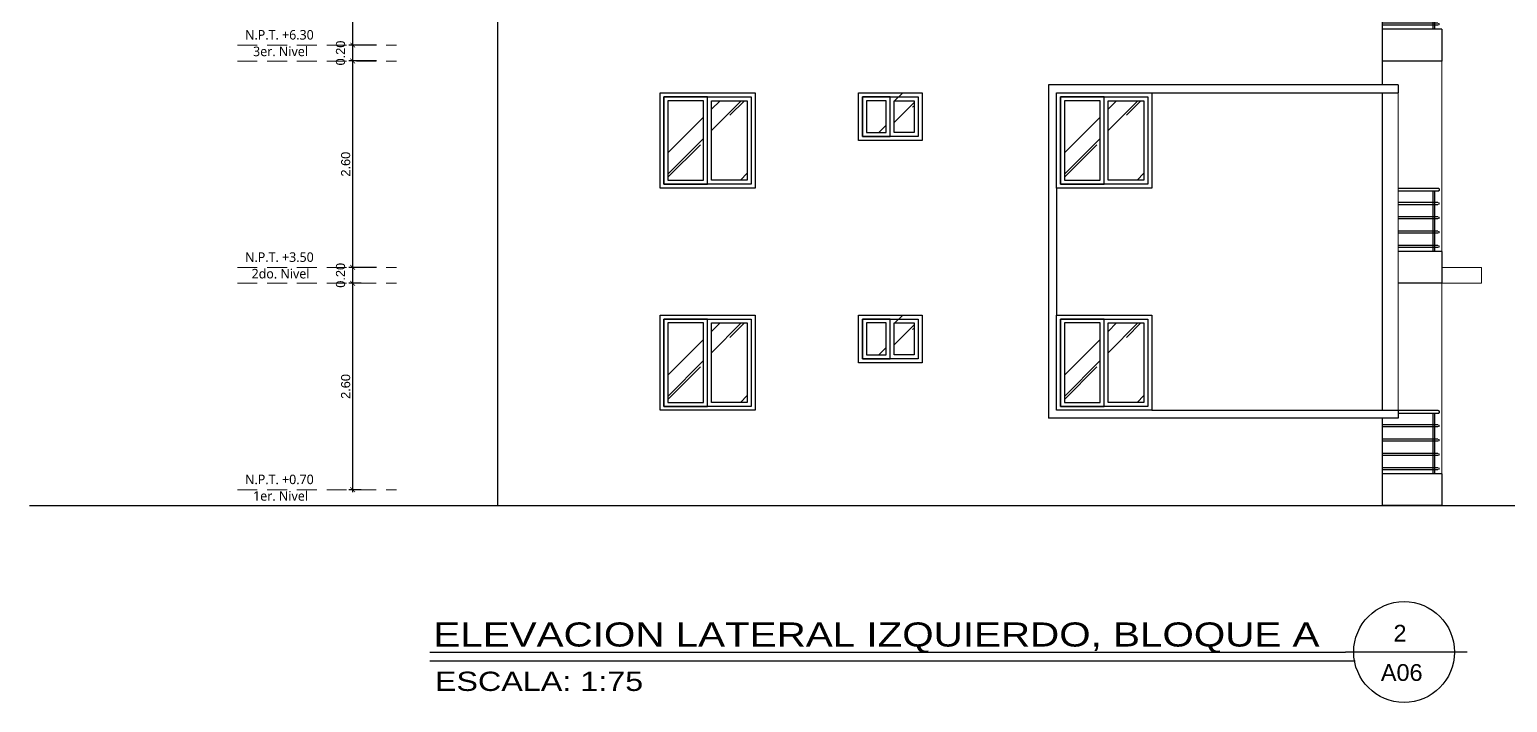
# Model space of a CAD drawing. Header units: feet. Extents: x -417 to 46, y -646 to -218.
# Drawn here: x -79.96 to -61.33, y -341.93 to -333.46 of the extents above; entities that cross this region are included whole.
import ezdxf
from ezdxf.enums import TextEntityAlignment as Align

# ---------------------------------------------------------------- set-up
doc = ezdxf.new("R2010")
doc.units = ezdxf.units.FT
doc.header["$MEASUREMENT"] = 0
doc.linetypes.add('HIDDEN', pattern=[0.375, 0.25, -0.125])
for name, color, linetype, lineweight in [('arq-pisos', 251, 'Continuous', 5), ('DIM-COTAS', 1, 'Continuous', 5), ('FURN', 2, 'Continuous', 30), ('Piso', 8, 'Continuous', 9), ('TXT', 2, 'Continuous', 9), ('VUELOS', 8, 'HIDDEN', 0)]:
    doc.layers.add(name, color=color, linetype=linetype, lineweight=lineweight)
for name, color, linetype in [('DIM', 10, 'Continuous'), ('MURO', 4, 'Continuous'), ('MVERDE', 3, 'Continuous'), ('PERT-VENT', 2, 'Continuous'), ('textos', 7, 'Continuous'), ('TEXXT', 8, 'Continuous')]:
    doc.layers.add(name, color=color, linetype=linetype)
doc.styles.add('ads', font='trebuc.ttf', dxfattribs={"height": 0.14})
doc.styles.add('DAMIAN', font='arial.ttf', dxfattribs={"height": 0.12})
doc.styles.get("Standard").update_dxf_attribs({"font": 'arial.ttf', "height": 0.115})
doc.dimstyles.new('KEILY', dxfattribs={"dimtxt": 0.115, "dimasz": 0.06, "dimexe": 0.05, "dimexo": 0.2, "dimgap": 0.03, "dimtad": 1, "dimzin": 1, "dimdsep": 46, "dimtxsty": 'Standard', "dimblk": 'ARCHTICK', "dimcen": 2.5, "dimdle": 0.03, "dimclrd": 256, "dimclre": 256, "dimclrt": 7, "dimadec": 0, "dimazin": 0, "dimtfac": 1, "dimtmove": 2, "dimatfit": 3, "dimfxl": 0.2, "dimfxlon": 1, "dimtolj": 1, "dimtzin": 1, "dimarcsym": 0})
pattern_1 = [(45, (118.5635, 28.5624), (0.5939697, 1.5839192), [10.5, -1.4, 3.5, -0.7]), (45, (118.9743, 29.4682), (-1.1532912, 0.1633417), [2.1, -0.231, 4.2, -0.525]), (45, (118.39024, 29.2306), (2.2422356, 2.90550176), [5.6, -0.98, 2.8, -0.7])]
pattern_2 = [(45, (118.5635, 31.3624), (0.5939697, 1.5839192), [10.5, -1.4, 3.5, -0.7]), (45, (118.9743, 32.2682), (-1.1532912, 0.1633417), [2.1, -0.231, 4.2, -0.525]), (45, (118.39024, 32.0306), (2.2422356, 2.90550176), [5.6, -0.98, 2.8, -0.7])]
pattern_3 = [(45, (113.567, 28.5624), (0.5939697, 1.5839192), [10.5, -1.4, 3.5, -0.7]), (45, (113.9779, 29.4682), (-1.1532912, 0.1633417), [2.1, -0.231, 4.2, -0.525]), (45, (113.3938, 29.2306), (2.2422356, 2.90550176), [5.6, -0.98, 2.8, -0.7])]
pattern_4 = [(45, (113.567, 31.3624), (0.5939697, 1.5839192), [10.5, -1.4, 3.5, -0.7]), (45, (113.9779, 32.2682), (-1.1532912, 0.1633417), [2.1, -0.231, 4.2, -0.525]), (45, (113.3938, 32.0306), (2.2422356, 2.90550176), [5.6, -0.98, 2.8, -0.7])]

# ---------------------------------------------------------------- blocks, each defined once
blk = doc.blocks.new('A$C6610092E')
at = {"layer": 'FURN', "color": 8}
for p, q in [((0, 1.2), (0.5, 1.2)), ((0.5, 1.16), (0, 1.16)), ((0.437, 1.16), (0.437, 0.4)), ((0.462, 0.4), (0.462, 1.16)), ((0.5, 1.16), (0.487, 1.16)), ((0.5, 1.16), (0.487, 1.16)), ((0.512, 1.16), (0.5, 1.16)), ((0.512, 1.16), (0.5, 1.16)), ((0, 1.02), (0.5, 1.02)), ((0.5, 0.99), (0, 0.99)), ((0, 0.84), (0.5, 0.84)), ((0.5, 0.81), (0, 0.81)), ((0, 0.66), (0.5, 0.66)), ((0.5, 0.63), (0, 0.63)), ((0, 0.48), (0.5, 0.48)), ((0.5, 0.45), (0, 0.45))]:
    blk.add_line(p, q, dxfattribs=at)
at = {"layer": 'FURN', "color": 7}
for p, q in [((0.55, 0.4), (0, 0.4)), ((0.55, 0.4), (0.55, 0)), ((0.55, 0), (0, 0))]:
    blk.add_line(p, q, dxfattribs=at)
at = {"layer": 'FURN', "color": 8}
for points, knots in [([(0.5, 1.2), (0.5, 1.2), (0.501, 1.2), (0.503, 1.2), (0.504, 1.2), (0.505, 1.199), (0.506, 1.199), (0.508, 1.198), (0.509, 1.198), (0.51, 1.197), (0.511, 1.197), (0.513, 1.196), (0.514, 1.194), (0.515, 1.193), (0.516, 1.192), (0.517, 1.19), (0.519, 1.188), (0.52, 1.184), (0.52, 1.182), (0.52, 1.18)], [0.5, 0.5, 0.5, 0.5, 0.5208333, 0.5416667, 0.5625, 0.5833333, 0.6041667, 0.625, 0.6458333, 0.6666667, 0.6875, 0.7083333, 0.75, 0.7708333, 0.7916667, 0.8333333, 0.875, 0.9166667, 1, 1, 1, 1]), ([(0.52, 1.18), (0.52, 1.178), (0.52, 1.176), (0.519, 1.172), (0.517, 1.17), (0.516, 1.168), (0.515, 1.167), (0.514, 1.166), (0.512, 1.164), (0.51, 1.163), (0.509, 1.162), (0.508, 1.162), (0.506, 1.161), (0.505, 1.161), (0.504, 1.16), (0.503, 1.16), (0.501, 1.16), (0.5, 1.16), (0.5, 1.16)], [0, 0, 0, 0, 0.0833333, 0.125, 0.1666667, 0.2083333, 0.2291667, 0.25, 0.2916667, 0.3333333, 0.3541667, 0.375, 0.3958333, 0.4166667, 0.4375, 0.4583333, 0.4791667, 0.5, 0.5, 0.5, 0.5]), ([(0.509, 1.017), (0.509, 1.017), (0.509, 1.017), (0.51, 1.016), (0.511, 1.015), (0.512, 1.014), (0.513, 1.013), (0.514, 1.011), (0.515, 1.008), (0.515, 1.006), (0.515, 1.005)], [0.6945014, 0.6945014, 0.6945014, 0.6945014, 0.7083333, 0.75, 0.7708333, 0.7916667, 0.8333333, 0.875, 0.9166667, 1, 1, 1, 1]), ([(0.515, 1.005), (0.515, 1.004), (0.515, 1.002), (0.514, 0.999), (0.513, 0.997), (0.512, 0.996), (0.511, 0.995), (0.51, 0.994), (0.509, 0.993), (0.509, 0.993), (0.509, 0.993)], [0, 0, 0, 0, 0.0833333, 0.125, 0.1666667, 0.2083333, 0.2291667, 0.25, 0.2916667, 0.3054986, 0.3054986, 0.3054986, 0.3054986]), ([(0.509, 0.837), (0.509, 0.837), (0.509, 0.837), (0.51, 0.836), (0.511, 0.835), (0.512, 0.834), (0.513, 0.833), (0.514, 0.831), (0.515, 0.828), (0.515, 0.826), (0.515, 0.825)], [0.6945014, 0.6945014, 0.6945014, 0.6945014, 0.7083333, 0.75, 0.7708333, 0.7916667, 0.8333333, 0.875, 0.9166667, 1, 1, 1, 1]), ([(0.515, 0.825), (0.515, 0.824), (0.515, 0.822), (0.514, 0.819), (0.513, 0.817), (0.512, 0.816), (0.511, 0.815), (0.51, 0.814), (0.509, 0.813), (0.509, 0.813), (0.509, 0.813)], [0, 0, 0, 0, 0.0833333, 0.125, 0.1666667, 0.2083333, 0.2291667, 0.25, 0.2916667, 0.3054986, 0.3054986, 0.3054986, 0.3054986]), ([(0.509, 0.657), (0.509, 0.657), (0.509, 0.657), (0.51, 0.656), (0.511, 0.655), (0.512, 0.654), (0.513, 0.653), (0.514, 0.651), (0.515, 0.648), (0.515, 0.646), (0.515, 0.645)], [0.6945014, 0.6945014, 0.6945014, 0.6945014, 0.7083333, 0.75, 0.7708333, 0.7916667, 0.8333333, 0.875, 0.9166667, 1, 1, 1, 1]), ([(0.515, 0.645), (0.515, 0.644), (0.515, 0.642), (0.514, 0.639), (0.513, 0.637), (0.512, 0.636), (0.511, 0.635), (0.51, 0.634), (0.509, 0.633), (0.509, 0.633), (0.509, 0.633)], [0, 0, 0, 0, 0.0833333, 0.125, 0.1666667, 0.2083333, 0.2291667, 0.25, 0.2916667, 0.3054986, 0.3054986, 0.3054986, 0.3054986]), ([(0.509, 0.477), (0.509, 0.477), (0.509, 0.477), (0.51, 0.476), (0.511, 0.475), (0.512, 0.474), (0.513, 0.473), (0.514, 0.471), (0.515, 0.468), (0.515, 0.466), (0.515, 0.465)], [0.6945014, 0.6945014, 0.6945014, 0.6945014, 0.7083333, 0.75, 0.7708333, 0.7916667, 0.8333333, 0.875, 0.9166667, 1, 1, 1, 1]), ([(0.515, 0.465), (0.515, 0.464), (0.515, 0.462), (0.514, 0.459), (0.513, 0.457), (0.512, 0.456), (0.511, 0.455), (0.51, 0.454), (0.509, 0.453), (0.509, 0.453), (0.509, 0.453)], [0, 0, 0, 0, 0.0833333, 0.125, 0.1666667, 0.2083333, 0.2291667, 0.25, 0.2916667, 0.3054986, 0.3054986, 0.3054986, 0.3054986])]:
    blk.add_open_spline(points, degree=3, knots=knots, dxfattribs=at)
blk = doc.blocks.new('A$C6C0D2991')
at = {"layer": 'FURN', "color": 8}
for p, q in [((0.2, 1.2), (0.7, 1.2)), ((0.7, 1.16), (0.2, 1.16)), ((0.637, 1.16), (0.637, 0.4)), ((0.662, 0.4), (0.662, 1.16)), ((0.7, 1.16), (0.687, 1.16)), ((0.7, 1.16), (0.687, 1.16)), ((0.712, 1.16), (0.7, 1.16)), ((0.712, 1.16), (0.7, 1.16)), ((0, 1.02), (0.7, 1.02)), ((0.7, 0.99), (0, 0.99)), ((0, 0.84), (0.7, 0.84)), ((0.7, 0.81), (0, 0.81)), ((0, 0.66), (0.7, 0.66)), ((0.7, 0.63), (0, 0.63)), ((0, 0.48), (0.7, 0.48)), ((0.7, 0.45), (0, 0.45))]:
    blk.add_line(p, q, dxfattribs=at)
at = {"layer": 'FURN', "color": 7}
for p, q in [((0.75, 0.4), (0, 0.4)), ((0.75, 0.4), (0.75, 0)), ((0.75, 0), (0, 0))]:
    blk.add_line(p, q, dxfattribs=at)
at = {"layer": 'FURN', "color": 8}
for points, knots in [([(0.7, 1.2), (0.7, 1.2), (0.701, 1.2), (0.703, 1.2), (0.704, 1.2), (0.705, 1.199), (0.706, 1.199), (0.708, 1.198), (0.709, 1.198), (0.71, 1.197), (0.711, 1.197), (0.713, 1.196), (0.714, 1.194), (0.715, 1.193), (0.716, 1.192), (0.717, 1.19), (0.719, 1.188), (0.72, 1.184), (0.72, 1.182), (0.72, 1.18)], [0.5, 0.5, 0.5, 0.5, 0.5208333, 0.5416667, 0.5625, 0.5833333, 0.6041667, 0.625, 0.6458333, 0.6666667, 0.6875, 0.7083333, 0.75, 0.7708333, 0.7916667, 0.8333333, 0.875, 0.9166667, 1, 1, 1, 1]), ([(0.72, 1.18), (0.72, 1.178), (0.72, 1.176), (0.719, 1.172), (0.717, 1.17), (0.716, 1.168), (0.715, 1.167), (0.714, 1.166), (0.712, 1.164), (0.71, 1.163), (0.709, 1.162), (0.708, 1.162), (0.706, 1.161), (0.705, 1.161), (0.704, 1.16), (0.703, 1.16), (0.701, 1.16), (0.7, 1.16), (0.7, 1.16)], [0, 0, 0, 0, 0.0833333, 0.125, 0.1666667, 0.2083333, 0.2291667, 0.25, 0.2916667, 0.3333333, 0.3541667, 0.375, 0.3958333, 0.4166667, 0.4375, 0.4583333, 0.4791667, 0.5, 0.5, 0.5, 0.5]), ([(0.709, 1.017), (0.709, 1.017), (0.709, 1.017), (0.71, 1.016), (0.711, 1.015), (0.712, 1.014), (0.713, 1.013), (0.714, 1.011), (0.715, 1.008), (0.715, 1.006), (0.715, 1.005)], [0.6945014, 0.6945014, 0.6945014, 0.6945014, 0.7083333, 0.75, 0.7708333, 0.7916667, 0.8333333, 0.875, 0.9166667, 1, 1, 1, 1]), ([(0.715, 1.005), (0.715, 1.004), (0.715, 1.002), (0.714, 0.999), (0.713, 0.997), (0.712, 0.996), (0.711, 0.995), (0.71, 0.994), (0.709, 0.993), (0.709, 0.993), (0.709, 0.993)], [0, 0, 0, 0, 0.0833333, 0.125, 0.1666667, 0.2083333, 0.2291667, 0.25, 0.2916667, 0.3054986, 0.3054986, 0.3054986, 0.3054986]), ([(0.709, 0.837), (0.709, 0.837), (0.709, 0.837), (0.71, 0.836), (0.711, 0.835), (0.712, 0.834), (0.713, 0.833), (0.714, 0.831), (0.715, 0.828), (0.715, 0.826), (0.715, 0.825)], [0.6945014, 0.6945014, 0.6945014, 0.6945014, 0.7083333, 0.75, 0.7708333, 0.7916667, 0.8333333, 0.875, 0.9166667, 1, 1, 1, 1]), ([(0.715, 0.825), (0.715, 0.824), (0.715, 0.822), (0.714, 0.819), (0.713, 0.817), (0.712, 0.816), (0.711, 0.815), (0.71, 0.814), (0.709, 0.813), (0.709, 0.813), (0.709, 0.813)], [0, 0, 0, 0, 0.0833333, 0.125, 0.1666667, 0.2083333, 0.2291667, 0.25, 0.2916667, 0.3054986, 0.3054986, 0.3054986, 0.3054986]), ([(0.709, 0.657), (0.709, 0.657), (0.709, 0.657), (0.71, 0.656), (0.711, 0.655), (0.712, 0.654), (0.713, 0.653), (0.714, 0.651), (0.715, 0.648), (0.715, 0.646), (0.715, 0.645)], [0.6945014, 0.6945014, 0.6945014, 0.6945014, 0.7083333, 0.75, 0.7708333, 0.7916667, 0.8333333, 0.875, 0.9166667, 1, 1, 1, 1]), ([(0.715, 0.645), (0.715, 0.644), (0.715, 0.642), (0.714, 0.639), (0.713, 0.637), (0.712, 0.636), (0.711, 0.635), (0.71, 0.634), (0.709, 0.633), (0.709, 0.633), (0.709, 0.633)], [0, 0, 0, 0, 0.0833333, 0.125, 0.1666667, 0.2083333, 0.2291667, 0.25, 0.2916667, 0.3054986, 0.3054986, 0.3054986, 0.3054986]), ([(0.709, 0.477), (0.709, 0.477), (0.709, 0.477), (0.71, 0.476), (0.711, 0.475), (0.712, 0.474), (0.713, 0.473), (0.714, 0.471), (0.715, 0.468), (0.715, 0.466), (0.715, 0.465)], [0.6945014, 0.6945014, 0.6945014, 0.6945014, 0.7083333, 0.75, 0.7708333, 0.7916667, 0.8333333, 0.875, 0.9166667, 1, 1, 1, 1]), ([(0.715, 0.465), (0.715, 0.464), (0.715, 0.462), (0.714, 0.459), (0.713, 0.457), (0.712, 0.456), (0.711, 0.455), (0.71, 0.454), (0.709, 0.453), (0.709, 0.453), (0.709, 0.453)], [0, 0, 0, 0, 0.0833333, 0.125, 0.1666667, 0.2083333, 0.2291667, 0.25, 0.2916667, 0.3054986, 0.3054986, 0.3054986, 0.3054986])]:
    blk.add_open_spline(points, degree=3, knots=knots, dxfattribs=at)
blk = doc.blocks.new('A$C4D2820DB')
at = {"layer": 'FURN', "color": 8}
for p, q in [((0.2, 1.2), (0.7, 1.2)), ((0.7, 1.16), (0.2, 1.16)), ((0.637, 1.16), (0.637, 0.4)), ((0.662, 0.4), (0.662, 1.16)), ((0.7, 1.16), (0.687, 1.16)), ((0.7, 1.16), (0.687, 1.16)), ((0.712, 1.16), (0.7, 1.16)), ((0.712, 1.16), (0.7, 1.16)), ((0, 1.02), (0.7, 1.02)), ((0.7, 0.99), (0, 0.99)), ((0, 0.84), (0.7, 0.84)), ((0.7, 0.81), (0, 0.81)), ((0, 0.66), (0.7, 0.66)), ((0.7, 0.63), (0, 0.63)), ((0, 0.48), (0.7, 0.48)), ((0.7, 0.45), (0, 0.45))]:
    blk.add_line(p, q, dxfattribs=at)
at = {"layer": 'FURN', "color": 7}
for p, q in [((0.75, 0.4), (0, 0.4)), ((0.75, 0.4), (0.75, 0)), ((0.75, 0), (0, 0))]:
    blk.add_line(p, q, dxfattribs=at)
at = {"layer": 'FURN', "color": 8}
for points, knots in [([(0.7, 1.2), (0.7, 1.2), (0.701, 1.2), (0.703, 1.2), (0.704, 1.2), (0.705, 1.199), (0.706, 1.199), (0.708, 1.198), (0.709, 1.198), (0.71, 1.197), (0.711, 1.197), (0.713, 1.196), (0.714, 1.194), (0.715, 1.193), (0.716, 1.192), (0.717, 1.19), (0.719, 1.188), (0.72, 1.184), (0.72, 1.182), (0.72, 1.18)], [0.5, 0.5, 0.5, 0.5, 0.5208333, 0.5416667, 0.5625, 0.5833333, 0.6041667, 0.625, 0.6458333, 0.6666667, 0.6875, 0.7083333, 0.75, 0.7708333, 0.7916667, 0.8333333, 0.875, 0.9166667, 1, 1, 1, 1]), ([(0.72, 1.18), (0.72, 1.178), (0.72, 1.176), (0.719, 1.172), (0.717, 1.17), (0.716, 1.168), (0.715, 1.167), (0.714, 1.166), (0.712, 1.164), (0.71, 1.163), (0.709, 1.162), (0.708, 1.162), (0.706, 1.161), (0.705, 1.161), (0.704, 1.16), (0.703, 1.16), (0.701, 1.16), (0.7, 1.16), (0.7, 1.16)], [0, 0, 0, 0, 0.0833333, 0.125, 0.1666667, 0.2083333, 0.2291667, 0.25, 0.2916667, 0.3333333, 0.3541667, 0.375, 0.3958333, 0.4166667, 0.4375, 0.4583333, 0.4791667, 0.5, 0.5, 0.5, 0.5]), ([(0.709, 1.017), (0.709, 1.017), (0.709, 1.017), (0.71, 1.016), (0.711, 1.015), (0.712, 1.014), (0.713, 1.013), (0.714, 1.011), (0.715, 1.008), (0.715, 1.006), (0.715, 1.005)], [0.6945014, 0.6945014, 0.6945014, 0.6945014, 0.7083333, 0.75, 0.7708333, 0.7916667, 0.8333333, 0.875, 0.9166667, 1, 1, 1, 1]), ([(0.715, 1.005), (0.715, 1.004), (0.715, 1.002), (0.714, 0.999), (0.713, 0.997), (0.712, 0.996), (0.711, 0.995), (0.71, 0.994), (0.709, 0.993), (0.709, 0.993), (0.709, 0.993)], [0, 0, 0, 0, 0.0833333, 0.125, 0.1666667, 0.2083333, 0.2291667, 0.25, 0.2916667, 0.3054986, 0.3054986, 0.3054986, 0.3054986]), ([(0.709, 0.837), (0.709, 0.837), (0.709, 0.837), (0.71, 0.836), (0.711, 0.835), (0.712, 0.834), (0.713, 0.833), (0.714, 0.831), (0.715, 0.828), (0.715, 0.826), (0.715, 0.825)], [0.6945014, 0.6945014, 0.6945014, 0.6945014, 0.7083333, 0.75, 0.7708333, 0.7916667, 0.8333333, 0.875, 0.9166667, 1, 1, 1, 1]), ([(0.715, 0.825), (0.715, 0.824), (0.715, 0.822), (0.714, 0.819), (0.713, 0.817), (0.712, 0.816), (0.711, 0.815), (0.71, 0.814), (0.709, 0.813), (0.709, 0.813), (0.709, 0.813)], [0, 0, 0, 0, 0.0833333, 0.125, 0.1666667, 0.2083333, 0.2291667, 0.25, 0.2916667, 0.3054986, 0.3054986, 0.3054986, 0.3054986]), ([(0.709, 0.657), (0.709, 0.657), (0.709, 0.657), (0.71, 0.656), (0.711, 0.655), (0.712, 0.654), (0.713, 0.653), (0.714, 0.651), (0.715, 0.648), (0.715, 0.646), (0.715, 0.645)], [0.6945014, 0.6945014, 0.6945014, 0.6945014, 0.7083333, 0.75, 0.7708333, 0.7916667, 0.8333333, 0.875, 0.9166667, 1, 1, 1, 1]), ([(0.715, 0.645), (0.715, 0.644), (0.715, 0.642), (0.714, 0.639), (0.713, 0.637), (0.712, 0.636), (0.711, 0.635), (0.71, 0.634), (0.709, 0.633), (0.709, 0.633), (0.709, 0.633)], [0, 0, 0, 0, 0.0833333, 0.125, 0.1666667, 0.2083333, 0.2291667, 0.25, 0.2916667, 0.3054986, 0.3054986, 0.3054986, 0.3054986]), ([(0.709, 0.477), (0.709, 0.477), (0.709, 0.477), (0.71, 0.476), (0.711, 0.475), (0.712, 0.474), (0.713, 0.473), (0.714, 0.471), (0.715, 0.468), (0.715, 0.466), (0.715, 0.465)], [0.6945014, 0.6945014, 0.6945014, 0.6945014, 0.7083333, 0.75, 0.7708333, 0.7916667, 0.8333333, 0.875, 0.9166667, 1, 1, 1, 1]), ([(0.715, 0.465), (0.715, 0.464), (0.715, 0.462), (0.714, 0.459), (0.713, 0.457), (0.712, 0.456), (0.711, 0.455), (0.71, 0.454), (0.709, 0.453), (0.709, 0.453), (0.709, 0.453)], [0, 0, 0, 0, 0.0833333, 0.125, 0.1666667, 0.2083333, 0.2291667, 0.25, 0.2916667, 0.3054986, 0.3054986, 0.3054986, 0.3054986])]:
    blk.add_open_spline(points, degree=3, knots=knots, dxfattribs=at)
blk = doc.blocks.new('_ArchTick')
at = {"layer": 'DIM-COTAS', "color": 0, "const_width": 0.15}
blk.add_lwpolyline([(-0.5, -0.5), (0.5, 0.5)], dxfattribs=at)
blk = doc.blocks.new('*D2516')
at = {"layer": 'Defpoints', "color": 0, "transparency": 16777216}
for p in [(-75.885, -336.653), (-75.58, -336.653), (-75.58, -339.253)]:
    blk.add_point(p, dxfattribs=at)
at = {"layer": 'DIM', "lineweight": -2, "transparency": 16777216}
for p, q in [((-75.78, -336.653), (-75.935, -336.653)), ((-75.885, -339.283), (-75.885, -336.623)), ((-75.78, -339.253), (-75.935, -339.253))]:
    blk.add_line(p, q, dxfattribs=at)
at = {"layer": 'DIM', "lineweight": -2, "transparency": 16777216, "xscale": 0.06, "yscale": 0.06, "zscale": 0.06}
for p, rotation in [((-75.885, -336.653), 90), ((-75.885, -339.253), 270)]:
    blk.add_blockref('_ArchTick', p, dxfattribs=dict(at, rotation=rotation))
at = {"layer": 'DIM', "color": 7, "transparency": 16777216, "insert": (-75.973, -337.953), "char_height": 0.115, "attachment_point": 5, "rotation": 90}
blk.add_mtext('\\A1;2.60', dxfattribs=at)
blk = doc.blocks.new('*D2517')
at = {"layer": 'Defpoints', "color": 0, "transparency": 16777216}
for p in [(-75.885, -336.453), (-75.093, -336.453), (-75.58, -336.653)]:
    blk.add_point(p, dxfattribs=at)
at = {"layer": 'DIM', "lineweight": -2, "transparency": 16777216}
for p, q in [((-75.585, -336.453), (-75.935, -336.453)), ((-75.885, -336.683), (-75.885, -336.423)), ((-75.78, -336.653), (-75.935, -336.653))]:
    blk.add_line(p, q, dxfattribs=at)
at = {"layer": 'DIM', "lineweight": -2, "transparency": 16777216, "xscale": 0.06, "yscale": 0.06, "zscale": 0.06}
for p, rotation in [((-75.885, -336.453), 90), ((-75.885, -336.653), 270)]:
    blk.add_blockref('_ArchTick', p, dxfattribs=dict(at, rotation=rotation))
at = {"layer": 'DIM', "color": 7, "transparency": 16777216, "insert": (-76.038, -336.553), "char_height": 0.115, "attachment_point": 5, "rotation": 90}
blk.add_mtext('\\A1;0.20', dxfattribs=at)
blk = doc.blocks.new('*D2518')
at = {"layer": 'Defpoints', "color": 0, "transparency": 16777216}
for p in [(-75.885, -333.853), (-75.22, -333.853), (-75.093, -336.453)]:
    blk.add_point(p, dxfattribs=at)
at = {"layer": 'DIM', "lineweight": -2, "transparency": 16777216}
for p, q in [((-75.585, -333.853), (-75.935, -333.853)), ((-75.885, -336.483), (-75.885, -333.823)), ((-75.585, -336.453), (-75.935, -336.453))]:
    blk.add_line(p, q, dxfattribs=at)
at = {"layer": 'DIM', "lineweight": -2, "transparency": 16777216, "xscale": 0.06, "yscale": 0.06, "zscale": 0.06}
for p, rotation in [((-75.885, -333.853), 90), ((-75.885, -336.453), 270)]:
    blk.add_blockref('_ArchTick', p, dxfattribs=dict(at, rotation=rotation))
at = {"layer": 'DIM', "color": 7, "transparency": 16777216, "insert": (-75.973, -335.153), "char_height": 0.115, "attachment_point": 5, "rotation": 90}
blk.add_mtext('\\A1;2.60', dxfattribs=at)
blk = doc.blocks.new('*D2519')
at = {"layer": 'Defpoints', "color": 0, "transparency": 16777216}
for p in [(-75.885, -333.653), (-75.22, -333.653), (-75.22, -333.853)]:
    blk.add_point(p, dxfattribs=at)
at = {"layer": 'DIM', "lineweight": -2, "transparency": 16777216}
for p, q in [((-75.585, -333.653), (-75.935, -333.653)), ((-75.885, -333.883), (-75.885, -333.623)), ((-75.585, -333.853), (-75.935, -333.853))]:
    blk.add_line(p, q, dxfattribs=at)
at = {"layer": 'DIM', "lineweight": -2, "transparency": 16777216, "xscale": 0.06, "yscale": 0.06, "zscale": 0.06}
for p, rotation in [((-75.885, -333.653), 90), ((-75.885, -333.853), 270)]:
    blk.add_blockref('_ArchTick', p, dxfattribs=dict(at, rotation=rotation))
at = {"layer": 'DIM', "color": 7, "transparency": 16777216, "insert": (-76.038, -333.753), "char_height": 0.115, "attachment_point": 5, "rotation": 90}
blk.add_mtext('\\A1;0.20', dxfattribs=at)
blk = doc.blocks.new('*D2520')
at = {"layer": 'Defpoints', "color": 0, "transparency": 16777216}
for p in [(-75.885, -331.053), (-75.435, -331.053), (-75.22, -333.653)]:
    blk.add_point(p, dxfattribs=at)
at = {"layer": 'DIM', "lineweight": -2, "transparency": 16777216}
for p, q in [((-75.635, -331.053), (-75.935, -331.053)), ((-75.885, -333.683), (-75.885, -331.023)), ((-75.585, -333.653), (-75.935, -333.653))]:
    blk.add_line(p, q, dxfattribs=at)
at = {"layer": 'DIM', "lineweight": -2, "transparency": 16777216, "xscale": 0.06, "yscale": 0.06, "zscale": 0.06}
for p, rotation in [((-75.885, -331.053), 90), ((-75.885, -333.653), 270)]:
    blk.add_blockref('_ArchTick', p, dxfattribs=dict(at, rotation=rotation))
at = {"layer": 'DIM', "color": 7, "transparency": 16777216, "insert": (-75.973, -332.353), "char_height": 0.115, "attachment_point": 5, "rotation": 90}
blk.add_mtext('\\A1;2.60', dxfattribs=at)

msp = doc.modelspace()

# ---------------------------------------------------------------- hatches: boundary and pattern name
at = {"layer": 'arq-pisos'}
h = msp.add_hatch(dxfattribs=at)
h.set_pattern_fill('AR-RROOF', color=256, scale=0.7, angle=45)
h.set_pattern_definition([(45, (116.0686, 31.4624), (0.5939697, 1.5839192), [10.5, -1.4, 3.5, -0.7]), (45, (116.4795, 32.3682), (-1.1532912, 0.1633417), [2.1, -0.231, 4.2, -0.525]), (45, (115.8954, 32.1306), (2.2422356, 2.90550176), [5.6, -0.98, 2.8, -0.7])])
h.paths.add_polyline_path([(-69.4108, -334.7534), (-69.1608, -334.7534), (-69.1608, -334.2534), (-69.4108, -334.2534)])
h = msp.add_hatch(dxfattribs=at)
h.set_pattern_fill('AR-RROOF', color=256, scale=0.7, angle=45)
h.set_pattern_definition([(45, (115.8686, 31.4624), (0.5939697, 1.5839192), [10.5, -1.4, 3.5, -0.7]), (45, (116.2795, 32.3682), (-1.1532912, 0.1633417), [2.1, -0.231, 4.2, -0.525]), (45, (115.6954, 32.1306), (2.2422356, 2.90550176), [5.6, -0.98, 2.8, -0.7])])
h.paths.add_polyline_path([(-68.8108, -334.7534), (-69.0608, -334.7534), (-69.0608, -334.2534), (-68.8108, -334.2534)])
h = msp.add_hatch(dxfattribs=at)
h.set_pattern_fill('AR-RROOF', color=256, scale=0.7, angle=45)
h.set_pattern_definition(pattern_4)
h.paths.add_polyline_path([(-71.9124, -335.3534), (-71.4624, -335.3534), (-71.4624, -334.3534), (-71.9124, -334.3534)])
h = msp.add_hatch(dxfattribs=at)
h.set_pattern_fill('AR-RROOF', color=256, scale=0.7, angle=45)
h.set_pattern_definition(pattern_4)
h.paths.add_polyline_path([(-70.9124, -335.3534), (-71.3624, -335.3534), (-71.3624, -334.3534), (-70.9124, -334.3534)])
h = msp.add_hatch(dxfattribs=at)
h.set_pattern_fill('AR-RROOF', color=256, scale=0.7, angle=45)
h.set_pattern_definition(pattern_2)
h.paths.add_polyline_path([(-66.9159, -335.3534), (-66.4659, -335.3534), (-66.4659, -334.3534), (-66.9159, -334.3534)])
h = msp.add_hatch(dxfattribs=at)
h.set_pattern_fill('AR-RROOF', color=256, scale=0.7, angle=45)
h.set_pattern_definition(pattern_2)
h.paths.add_polyline_path([(-65.9159, -335.3534), (-66.3659, -335.3534), (-66.3659, -334.3534), (-65.9159, -334.3534)])
h = msp.add_hatch(dxfattribs=at)
h.set_pattern_fill('AR-RROOF', color=256, scale=0.7, angle=45)
h.set_pattern_definition([(45, (116.0686, 28.6624), (0.5939697, 1.5839192), [10.5, -1.4, 3.5, -0.7]), (45, (116.4795, 29.5682), (-1.1532912, 0.1633417), [2.1, -0.231, 4.2, -0.525]), (45, (115.8954, 29.3306), (2.2422356, 2.90550176), [5.6, -0.98, 2.8, -0.7])])
h.paths.add_polyline_path([(-69.4108, -337.5534), (-69.1608, -337.5534), (-69.1608, -337.0534), (-69.4108, -337.0534)])
h = msp.add_hatch(dxfattribs=at)
h.set_pattern_fill('AR-RROOF', color=256, scale=0.7, angle=45)
h.set_pattern_definition([(45, (115.8686, 28.6624), (0.5939697, 1.5839192), [10.5, -1.4, 3.5, -0.7]), (45, (116.2795, 29.5682), (-1.1532912, 0.1633417), [2.1, -0.231, 4.2, -0.525]), (45, (115.6954, 29.3306), (2.2422356, 2.90550176), [5.6, -0.98, 2.8, -0.7])])
h.paths.add_polyline_path([(-68.8108, -337.5534), (-69.0608, -337.5534), (-69.0608, -337.0534), (-68.8108, -337.0534)])
h = msp.add_hatch(dxfattribs=at)
h.set_pattern_fill('AR-RROOF', color=256, scale=0.7, angle=45)
h.set_pattern_definition(pattern_3)
h.paths.add_polyline_path([(-71.9124, -338.1534), (-71.4624, -338.1534), (-71.4624, -337.1534), (-71.9124, -337.1534)])
h = msp.add_hatch(dxfattribs=at)
h.set_pattern_fill('AR-RROOF', color=256, scale=0.7, angle=45)
h.set_pattern_definition(pattern_3)
h.paths.add_polyline_path([(-70.9124, -338.1534), (-71.3624, -338.1534), (-71.3624, -337.1534), (-70.9124, -337.1534)])
h = msp.add_hatch(dxfattribs=at)
h.set_pattern_fill('AR-RROOF', color=256, scale=0.7, angle=45)
h.set_pattern_definition(pattern_1)
h.paths.add_polyline_path([(-66.9159, -338.1534), (-66.4659, -338.1534), (-66.4659, -337.1534), (-66.9159, -337.1534)])
h = msp.add_hatch(dxfattribs=at)
h.set_pattern_fill('AR-RROOF', color=256, scale=0.7, angle=45)
h.set_pattern_definition(pattern_1)
h.paths.add_polyline_path([(-65.9159, -338.1534), (-66.3659, -338.1534), (-66.3659, -337.1534), (-65.9159, -337.1534)])

# ---------------------------------------------------------------- linework, layer by layer
msp.add_line((-62.9124, -338.3534), (-62.9124, -339.4534))
at = {"color": 13}
msp.add_line((-79.9569, -339.4534), (-58.5045, -339.4534), dxfattribs=at)
at = {"layer": 'MURO'}
for p, q in [((-74.0624, -326.8534), (-74.0624, -339.4534)), ((-62.9124, -332.7534), (-62.9124, -334.1534)), ((-62.9124, -334.2534), (-62.9124, -338.2534))]:
    msp.add_line(p, q, dxfattribs=at)
at = {"layer": 'MVERDE'}
for p, q in [((-67.1191, -334.1534), (-67.1191, -338.3534)), ((-62.7124, -334.1534), (-67.1191, -334.1534)), ((-65.8159, -334.2534), (-62.7124, -334.2534)), ((-62.7124, -334.1534), (-62.7124, -334.2534)), ((-67.0159, -335.4534), (-67.0159, -337.0534)), ((-62.7124, -338.3534), (-67.1191, -338.3534)), ((-65.8159, -338.2534), (-62.7124, -338.2534)), ((-62.7124, -338.2534), (-62.7124, -338.3534))]:
    msp.add_line(p, q, dxfattribs=at)
at = {"layer": 'PERT-VENT'}
for p, q in [((-68.7108, -334.8534), (-69.5108, -334.8534)), ((-68.7108, -337.6534), (-69.5108, -337.6534)), ((-70.8124, -338.2534), (-72.0124, -338.2534))]:
    msp.add_line(p, q, dxfattribs=at)
for points in [[(-70.8124, -335.4534), (-72.0124, -335.4534), (-72.0124, -334.2534), (-70.8124, -334.2534)], [(-68.7108, -334.8534), (-69.5108, -334.8534), (-69.5108, -334.2534), (-68.7108, -334.2534)], [(-65.8159, -335.4534), (-67.0159, -335.4534), (-67.0159, -334.2534), (-65.8159, -334.2534)], [(-70.8624, -335.4034), (-71.9624, -335.4034), (-71.9624, -334.3034), (-70.8624, -334.3034)], [(-71.9624, -335.4034), (-71.4124, -335.4034), (-71.4124, -334.3034), (-71.9624, -334.3034)], [(-71.9124, -335.3534), (-71.4624, -335.3534), (-71.4624, -334.3534), (-71.9124, -334.3534)], [(-70.8624, -335.4034), (-71.4124, -335.4034), (-71.4124, -334.3034), (-70.8624, -334.3034)], [(-70.9124, -335.3534), (-71.3624, -335.3534), (-71.3624, -334.3534), (-70.9124, -334.3534)], [(-68.7608, -334.8034), (-69.4608, -334.8034), (-69.4608, -334.3034), (-68.7608, -334.3034)], [(-69.4608, -334.8034), (-69.1108, -334.8034), (-69.1108, -334.3034), (-69.4608, -334.3034)], [(-69.4108, -334.7534), (-69.1608, -334.7534), (-69.1608, -334.3534), (-69.4108, -334.3534)], [(-68.7608, -334.8034), (-69.1108, -334.8034), (-69.1108, -334.3034), (-68.7608, -334.3034)], [(-68.8108, -334.7534), (-69.0608, -334.7534), (-69.0608, -334.3534), (-68.8108, -334.3534)], [(-65.8659, -335.4034), (-66.9659, -335.4034), (-66.9659, -334.3034), (-65.8659, -334.3034)], [(-66.9659, -335.4034), (-66.4159, -335.4034), (-66.4159, -334.3034), (-66.9659, -334.3034)], [(-66.9159, -335.3534), (-66.4659, -335.3534), (-66.4659, -334.3534), (-66.9159, -334.3534)], [(-65.8659, -335.4034), (-66.4159, -335.4034), (-66.4159, -334.3034), (-65.8659, -334.3034)], [(-65.9159, -335.3534), (-66.3659, -335.3534), (-66.3659, -334.3534), (-65.9159, -334.3534)], [(-70.8124, -338.2534), (-72.0124, -338.2534), (-72.0124, -337.0534), (-70.8124, -337.0534)], [(-68.7108, -337.6534), (-69.5108, -337.6534), (-69.5108, -337.0534), (-68.7108, -337.0534)], [(-65.8159, -338.2534), (-67.0159, -338.2534), (-67.0159, -337.0534), (-65.8159, -337.0534)], [(-70.8624, -338.2034), (-71.9624, -338.2034), (-71.9624, -337.1034), (-70.8624, -337.1034)], [(-71.9624, -338.2034), (-71.4124, -338.2034), (-71.4124, -337.1034), (-71.9624, -337.1034)], [(-71.9124, -338.1534), (-71.4624, -338.1534), (-71.4624, -337.1534), (-71.9124, -337.1534)], [(-70.8624, -338.2034), (-71.4124, -338.2034), (-71.4124, -337.1034), (-70.8624, -337.1034)], [(-70.9124, -338.1534), (-71.3624, -338.1534), (-71.3624, -337.1534), (-70.9124, -337.1534)], [(-68.7608, -337.6034), (-69.4608, -337.6034), (-69.4608, -337.1034), (-68.7608, -337.1034)], [(-69.4608, -337.6034), (-69.1108, -337.6034), (-69.1108, -337.1034), (-69.4608, -337.1034)], [(-69.4108, -337.5534), (-69.1608, -337.5534), (-69.1608, -337.1534), (-69.4108, -337.1534)], [(-68.7608, -337.6034), (-69.1108, -337.6034), (-69.1108, -337.1034), (-68.7608, -337.1034)], [(-68.8108, -337.5534), (-69.0608, -337.5534), (-69.0608, -337.1534), (-68.8108, -337.1534)], [(-65.8659, -338.2034), (-66.9659, -338.2034), (-66.9659, -337.1034), (-65.8659, -337.1034)], [(-66.9659, -338.2034), (-66.4159, -338.2034), (-66.4159, -337.1034), (-66.9659, -337.1034)], [(-66.9159, -338.1534), (-66.4659, -338.1534), (-66.4659, -337.1534), (-66.9159, -337.1534)], [(-65.8659, -338.2034), (-66.4159, -338.2034), (-66.4159, -337.1034), (-65.8659, -337.1034)], [(-65.9159, -338.1534), (-66.3659, -338.1534), (-66.3659, -337.1534), (-65.9159, -337.1534)]]:
    msp.add_lwpolyline(points, close=True, dxfattribs=at)
at = {"layer": 'Piso'}
for p, q in [((-62.1624, -333.8534), (-62.1624, -336.2534)), ((-62.7124, -334.2534), (-62.7124, -338.2534)), ((-62.1624, -336.4534), (-61.6624, -336.4534)), ((-61.6624, -336.4534), (-61.6624, -336.6534)), ((-62.1624, -336.6534), (-61.6624, -336.6534)), ((-62.1624, -336.6534), (-62.1624, -339.0534))]:
    msp.add_line(p, q, dxfattribs=at)
at = {"layer": 'TEXXT', "color": 4}
for p in [(-74.9125, -341.2978), (-61.8417, -341.2978)]:
    msp.add_line(p, (-63.3758, -341.2978), dxfattribs=at)
at = {"layer": 'TEXXT', "color": 3}
msp.add_line((-74.9125, -341.4069), (-63.2521, -341.4069), dxfattribs=at)
at = {"layer": 'TEXXT', "color": 4}
msp.add_circle((-62.636, -341.2978), 0.635, dxfattribs=at)
at = {"layer": 'VUELOS'}
for p, q in [((-77.3378, -333.6534), (-75.3347, -333.6534)), ((-77.3378, -333.8534), (-75.3347, -333.8534)), ((-77.3378, -336.4534), (-75.3347, -336.4534)), ((-77.3378, -336.6534), (-75.3347, -336.6534)), ((-77.3378, -339.2534), (-75.3347, -339.2534))]:
    msp.add_line(p, q, dxfattribs=at)

# ---------------------------------------------------------------- block references
for name, p in [('A$C4D2820DB', (-62.9124, -333.8534)), ('A$C6610092E', (-62.7124, -336.6534)), ('A$C6C0D2991', (-62.9124, -339.4534))]:
    msp.add_blockref(name, p)

# ---------------------------------------------------------------- texts
at = {"layer": 'textos', "color": 7, "style": 'DAMIAN', "width": 1.2}
for s, height, p in [('ELEVACION LATERAL IZQUIERDO, BLOQUE A', 0.303465, (-74.8681, -341.2288)), (' ESCALA: 1:75', 0.242772, (-74.9623, -341.7882))]:
    msp.add_text(s, height=height, dxfattribs=at).set_placement(p)
at = {"layer": 'TEXXT', "style": 'DAMIAN'}
for s, height, p in [('2', 0.2113, (-62.6879, -341.1668)), ('A06', 0.21134, (-62.666, -341.6618))]:
    msp.add_text(s, height=height, dxfattribs=at).set_placement(p, align=Align.CENTER)
at = {"layer": 'TXT', "char_height": 0.12, "width": 3.744, "attachment_point": 2, "style": 'ads'}
for s, insert in [('N.P.T. +6.30', (-76.8086, -333.4633)), ('3er. Nivel', (-76.7942, -333.672)), ('N.P.T. +3.50', (-76.8086, -336.2633)), ('2do. Nivel', (-76.7942, -336.472)), ('N.P.T. +0.70', (-76.8086, -339.0633)), ('1er. Nivel', (-76.7942, -339.272))]:
    msp.add_mtext(s, dxfattribs=dict(at, insert=insert))

# ---------------------------------------------------------------- dimensions: what is measured, and where the dimension line sits
at = {"layer": 'DIM'}
for base, p1, p2, picture, middle in [((-75.8845, -331.0534), (-75.22, -333.6534), (-75.4349, -331.0534), '*D2520', (-75.9733, -332.3534)), ((-75.8845, -333.6534), (-75.22, -333.8534), (-75.22, -333.6534), '*D2519', (-76.0383, -333.7534)), ((-75.8845, -333.8534), (-75.093, -336.4534), (-75.22, -333.8534), '*D2518', (-75.9733, -335.1534)), ((-75.8845, -336.4534), (-75.5797, -336.6534), (-75.093, -336.4534), '*D2517', (-76.0383, -336.5534)), ((-75.8845, -336.6534), (-75.5797, -339.2534), (-75.5797, -336.6534), '*D2516', (-75.9733, -337.9534))]:
    dim = msp.add_linear_dim(base=base, p1=p1, p2=p2, angle=90, dimstyle='KEILY', override={"dimfxl": 0.3}, dxfattribs=at)
    dim.commit()
    dim.dimension.update_dxf_attribs({"geometry": picture, "text_midpoint": middle})

doc.saveas('drawing.dxf')
